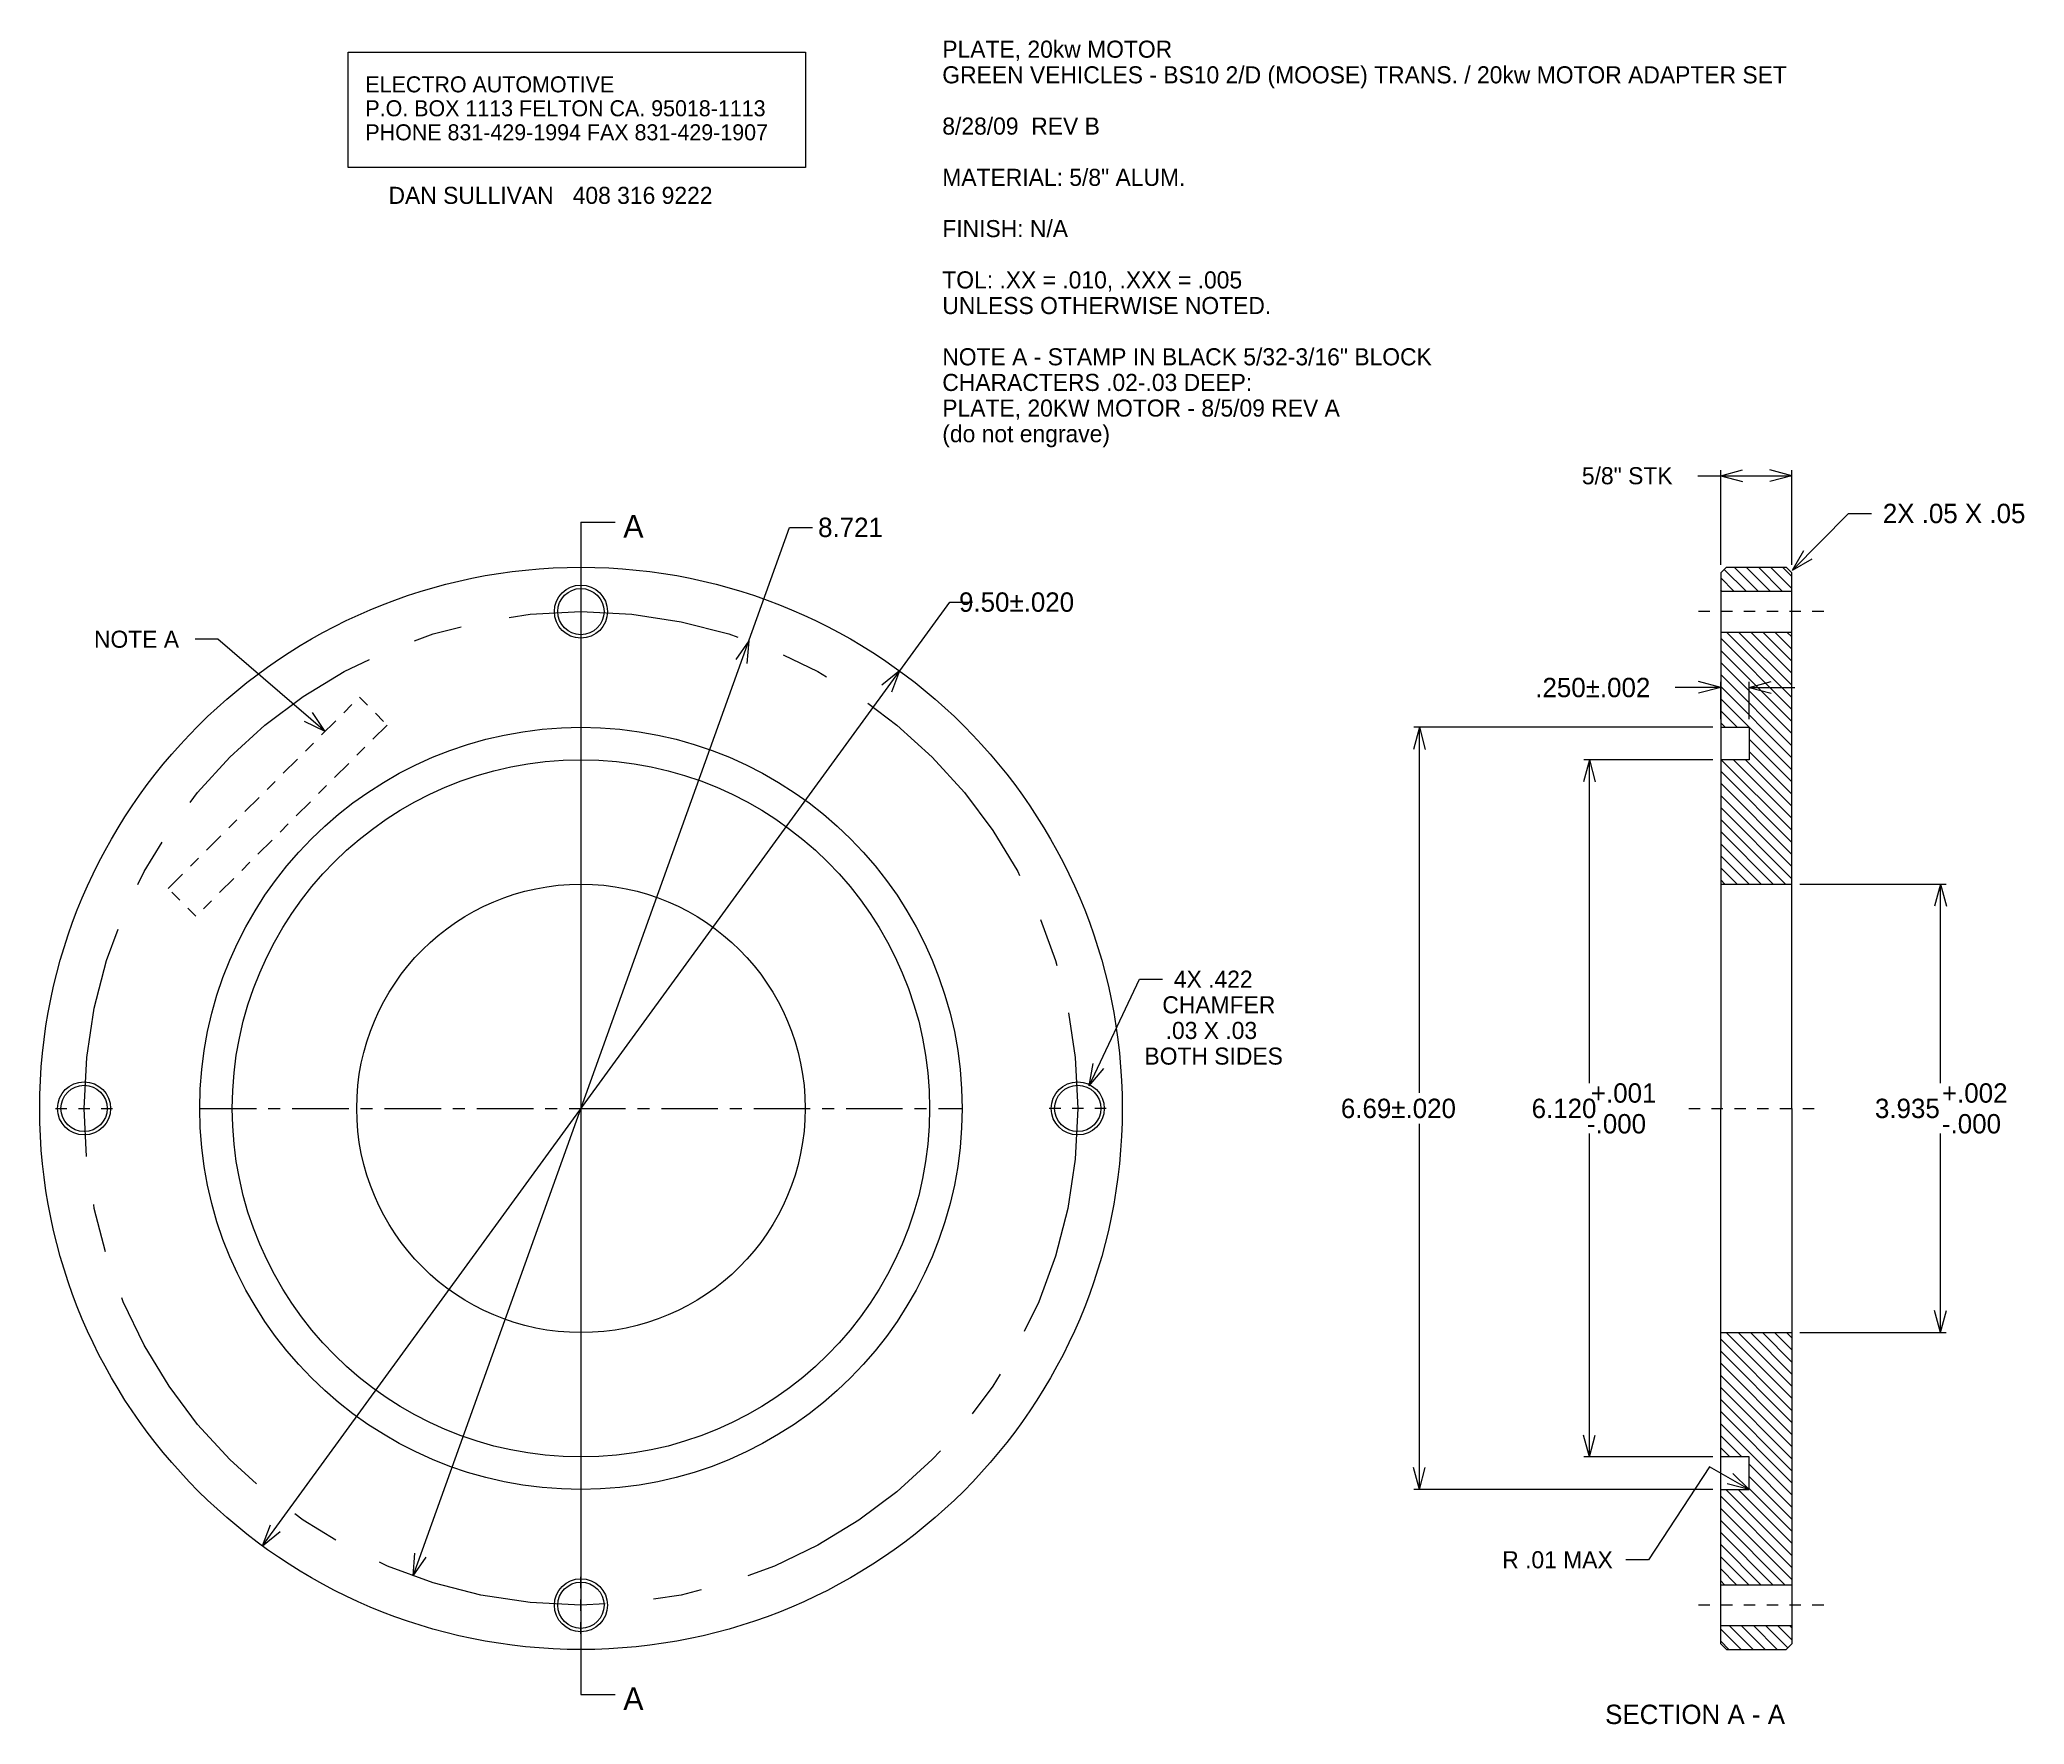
# Model space of a CAD drawing. Header units: inches. Extents: x 18.9 to 36.3, y 11.6 to 26.4.
import ezdxf

# ---------------------------------------------------------------- set-up
doc = ezdxf.new("R2010")
doc.units = ezdxf.units.IN
doc.header["$LTSCALE"] = 2
doc.header["$MEASUREMENT"] = 0
doc.linetypes.add('CENTERD', pattern=[0.4844, 0.2969, -0.0625, 0.0625, -0.0625])
for name, color, linetype in [('CENTRLIN', 7, 'Continuous'), ('DIMENSIONS', 7, 'Continuous'), ('MOTOR PLATE', 7, 'Continuous')]:
    doc.layers.add(name, color=color, linetype=linetype)
doc.styles.add('ENGINEER', font='ENGINEER.SHX', dxfattribs={"height": 0.2})
doc.styles.add('MAIN', font='MAIN.SHX', dxfattribs={"height": 0.2})
pattern_1 = [(135, (0, 0), (-0.05303301, -0.05303301), [6000])]

msp = doc.modelspace()

# ---------------------------------------------------------------- hatches: boundary and pattern name
at = {"layer": 'MOTOR PLATE', "linetype": 'Continuous', "lineweight": 0}
h = msp.add_hatch(dxfattribs=at)
h.set_pattern_fill('ANSI31', color=93, scale=0.6, angle=90, style=0, pattern_type=2)
h.set_pattern_definition(pattern_1)
h.paths.add_polyline_path([(33.606, 21.698), (33.606, 21.538), (34.231, 21.538), (34.231, 21.698), (34.181, 21.748), (33.656, 21.748)])
h = msp.add_hatch(dxfattribs=at)
h.set_pattern_fill('ANSI31', color=93, scale=0.6, angle=90, style=0, pattern_type=2)
h.set_pattern_definition(pattern_1)
h.paths.add_polyline_path([(33.606, 20.058), (33.606, 18.965), (34.231, 18.965), (34.231, 21.179), (33.606, 21.179), (33.606, 20.343), (33.856, 20.343), (33.856, 20.058)])
h = msp.add_hatch(dxfattribs=at)
h.set_pattern_fill('ANSI31', color=93, scale=0.6, angle=90, style=0, pattern_type=2)
h.set_pattern_definition(pattern_1)
h.paths.add_polyline_path([(33.606, 15.03), (33.606, 13.938), (33.856, 13.938), (33.856, 13.653), (33.606, 13.653), (33.606, 12.817), (34.231, 12.817), (34.231, 15.03)])
h = msp.add_hatch(dxfattribs=at)
h.set_pattern_fill('ANSI31', color=93, scale=0.6, angle=90, style=0, pattern_type=2)
h.set_pattern_definition(pattern_1)
h.paths.add_polyline_path([(33.606, 12.458), (33.606, 12.298), (33.656, 12.248), (34.181, 12.248), (34.231, 12.298), (34.231, 12.458)])

# ---------------------------------------------------------------- linework, layer by layer
at = {"layer": 'CENTRLIN', "color": 9, "linetype": 'CENTERD', "lineweight": 0, "ltscale": 0.0625}
for p, q in [((23.604, 21.608), (23.604, 21.108)), ((18.993, 16.998), (19.493, 16.998)), ((28.214, 16.998), (27.714, 16.998)), ((23.604, 12.387), (23.604, 12.887))]:
    msp.add_line(p, q, dxfattribs=at)
at = {"layer": 'CENTRLIN', "color": 9, "linetype": 'CENTERD', "lineweight": 0, "ltscale": 0.148021}
for p, q in [((34.51, 21.358), (33.326, 21.358)), ((33.326, 16.998), (34.51, 16.998)), ((34.51, 12.637), (33.326, 12.637))]:
    msp.add_line(p, q, dxfattribs=at)
at = {"layer": 'CENTRLIN', "color": 9, "linetype": 'CENTERD', "lineweight": 0, "ltscale": 0.83625}
msp.add_line((20.259, 16.998), (26.949, 16.998), dxfattribs=at)
at = {"layer": 'CENTRLIN', "color": 9, "linetype": 'CENTERD', "lineweight": 0, "ltscale": 3.424729}
msp.add_circle((23.604, 16.998), 4.36, dxfattribs=at)
at = {"layer": 'DIMENSIONS', "color": 93, "linetype": 'Continuous', "lineweight": 5}
for p, q in [((21.562, 26.269), (25.575, 26.269)), ((21.562, 25.256), (21.562, 26.269)), ((25.575, 26.269), (25.575, 25.256)), ((25.575, 25.256), (21.562, 25.256))]:
    msp.add_line(p, q, dxfattribs=at)
at = {"layer": 'DIMENSIONS', "color": 1, "linetype": 'Continuous', "lineweight": 0}
for p, q in [((33.405, 22.551), (34.231, 22.551)), ((33.606, 22.551), (33.799, 22.603)), ((33.606, 21.768), (33.606, 22.601)), ((33.606, 22.551), (33.799, 22.5)), ((34.231, 22.551), (34.037, 22.603)), ((34.231, 22.551), (34.037, 22.5)), ((34.231, 21.768), (34.231, 22.601)), ((23.604, 22.143), (23.604, 11.852)), ((23.604, 22.143), (23.904, 22.143)), ((34.235, 21.723), (34.729, 22.22)), ((34.729, 22.22), (34.929, 22.22)), ((22.13, 12.894), (25.435, 22.098)), ((25.435, 22.098), (25.635, 22.098)), ((34.235, 21.723), (34.335, 21.896)), ((34.235, 21.723), (34.408, 21.823)), ((20.808, 13.158), (26.84, 21.442)), ((26.84, 21.442), (27.04, 21.442)), ((20.417, 21.116), (20.217, 21.116)), ((21.36, 20.307), (20.417, 21.116)), ((25.077, 21.102), (24.963, 20.937)), ((25.077, 21.102), (25.061, 20.902)), ((26.4, 20.838), (26.244, 20.712)), ((26.4, 20.838), (26.328, 20.651)), ((33.606, 20.692), (33.412, 20.744)), ((33.606, 20.413), (33.606, 20.742)), ((33.856, 20.692), (34.049, 20.744)), ((33.856, 20.413), (33.856, 20.742)), ((33.606, 20.692), (33.206, 20.692)), ((33.606, 20.692), (33.412, 20.641)), ((33.856, 20.692), (34.049, 20.641)), ((33.856, 20.692), (34.256, 20.692)), ((21.36, 20.307), (21.179, 20.394)), ((21.36, 20.307), (21.247, 20.472)), ((30.962, 20.343), (30.91, 20.149)), ((33.536, 20.343), (30.912, 20.343)), ((30.962, 20.343), (31.014, 20.149)), ((30.962, 17.133), (30.962, 20.343)), ((32.455, 20.058), (32.403, 19.864)), ((33.536, 20.058), (32.405, 20.058)), ((32.455, 20.058), (32.506, 19.864)), ((32.455, 17.218), (32.455, 20.058)), ((34.301, 18.965), (35.586, 18.965)), ((35.536, 18.965), (35.484, 18.772)), ((35.536, 18.965), (35.587, 18.772)), ((35.536, 17.218), (35.536, 18.965)), ((28.064, 17.195), (28.507, 18.132)), ((28.507, 18.132), (28.707, 18.132)), ((28.064, 17.195), (28.1, 17.392)), ((28.064, 17.195), (28.193, 17.347)), ((30.962, 13.653), (30.962, 16.863)), ((32.455, 13.938), (32.455, 16.778)), ((35.536, 15.03), (35.536, 16.778)), ((35.536, 15.03), (35.484, 15.223)), ((35.536, 15.03), (35.587, 15.223)), ((34.301, 15.03), (35.586, 15.03)), ((32.455, 13.938), (32.403, 14.131)), ((32.455, 13.938), (32.506, 14.131)), ((33.536, 13.938), (32.405, 13.938)), ((30.962, 13.653), (30.91, 13.846)), ((30.962, 13.653), (31.014, 13.846)), ((33.856, 13.653), (33.713, 13.793)), ((33.536, 13.653), (30.912, 13.653)), ((33.856, 13.653), (33.662, 13.703)), ((20.808, 13.158), (20.88, 13.344)), ((20.808, 13.158), (20.963, 13.283)), ((22.13, 12.894), (22.147, 13.093)), ((22.13, 12.894), (22.244, 13.058)), ((32.973, 13.036), (32.773, 13.036)), ((23.604, 11.852), (23.904, 11.852))]:
    msp.add_line(p, q, dxfattribs=at)
at = {"layer": 'DIMENSIONS', "color": 9, "linetype": 'CENTERD', "lineweight": 0, "ltscale": 0.296629}
for p, q in [((19.981, 18.929), (21.659, 20.607)), ((21.903, 20.363), (20.225, 18.685))]:
    msp.add_line(p, q, dxfattribs=at)
at = {"layer": 'DIMENSIONS', "color": 9, "linetype": 'CENTERD', "lineweight": 0, "ltscale": 0.043059}
for p, q in [((21.659, 20.607), (21.903, 20.363)), ((20.225, 18.685), (19.981, 18.929))]:
    msp.add_line(p, q, dxfattribs=at)
at = {"layer": 'DIMENSIONS', "color": 1, "linetype": 'Continuous', "lineweight": 0}
msp.add_lwpolyline([(33.856, 13.653), (33.507, 13.851), (32.973, 13.036)], dxfattribs=at)
at = {"layer": 'MOTOR PLATE', "color": 93, "linetype": 'Continuous', "lineweight": 0}
for p, q in [((33.606, 21.698), (33.656, 21.748)), ((33.606, 21.698), (33.606, 16.998)), ((33.656, 21.748), (34.181, 21.748)), ((34.231, 21.698), (34.181, 21.748)), ((34.231, 21.248), (34.231, 21.698)), ((33.606, 21.538), (34.231, 21.538)), ((33.606, 21.179), (34.231, 21.179)), ((34.231, 16.998), (34.231, 21.248)), ((33.606, 20.343), (33.856, 20.343)), ((33.856, 20.343), (33.856, 20.058)), ((33.856, 20.058), (33.606, 20.058)), ((33.606, 12.298), (33.606, 16.998)), ((34.231, 16.998), (34.231, 12.748)), ((33.856, 13.938), (33.606, 13.938)), ((33.856, 13.653), (33.856, 13.938)), ((33.606, 13.653), (33.856, 13.653)), ((33.606, 12.817), (34.231, 12.817)), ((34.231, 12.748), (34.231, 12.298)), ((33.606, 12.458), (34.231, 12.458)), ((33.606, 12.298), (33.656, 12.248)), ((33.656, 12.248), (34.181, 12.248)), ((34.231, 12.298), (34.181, 12.248))]:
    msp.add_line(p, q, dxfattribs=at)
at = {"layer": 'MOTOR PLATE', "color": 93, "linetype": 'Continuous', "lineweight": 5}
for p, q in [((33.606, 18.965), (34.231, 18.965)), ((33.606, 15.03), (34.231, 15.03))]:
    msp.add_line(p, q, dxfattribs=at)
at = {"layer": 'MOTOR PLATE', "color": 93, "linetype": 'Continuous', "lineweight": 0}
for centre, radius in [((23.604, 16.998), 4.75), ((23.604, 21.358), 0.233), ((23.604, 21.358), 0.203), ((23.604, 16.998), 3.345), ((23.604, 16.998), 3.06), ((23.604, 16.998), 1.968), ((19.243, 16.998), 0.233), ((19.243, 16.998), 0.203), ((27.964, 16.998), 0.233), ((27.964, 16.998), 0.203), ((23.604, 12.637), 0.233), ((23.604, 12.637), 0.203)]:
    msp.add_circle(centre, radius, dxfattribs=at)

# ---------------------------------------------------------------- texts
at = {"layer": 'DIMENSIONS', "color": 7, "linetype": 'Continuous', "lineweight": 0}
for s, height, style, p in [('PLATE, 20kw MOTOR', 0.15, 'MAIN', (26.775, 26.22)), ('GREEN VEHICLES - BS10 2/D (MOOSE) TRANS. / 20kw MOTOR ADAPTER SET', 0.15, 'MAIN', (26.775, 25.995)), ('8/28/09  REV B', 0.15, 'MAIN', (26.775, 25.545)), ('DAN SULLIVAN   408 316 9222', 0.15, 'MAIN', (21.915, 24.937)), ('MATERIAL: 5/8" ALUM.', 0.15, 'MAIN', (26.775, 25.095)), ('FINISH: N/A', 0.15, 'MAIN', (26.775, 24.645)), ('TOL: .XX = .010, .XXX = .005', 0.15, 'MAIN', (26.775, 24.195)), ('UNLESS OTHERWISE NOTED.', 0.15, 'MAIN', (26.775, 23.97)), ('NOTE A - STAMP IN BLACK 5/32-3/16" BLOCK', 0.15, 'MAIN', (26.775, 23.52)), ('CHARACTERS .02-.03 DEEP:', 0.15, 'MAIN', (26.775, 23.295)), ('PLATE, 20KW MOTOR - 8/5/09 REV A', 0.15, 'MAIN', (26.775, 23.07)), ('(do not engrave)', 0.15, 'MAIN', (26.775, 22.845)), ('A', 0.2, 'ENGINEER', (23.975, 22.007)), ('A', 0.2, 'ENGINEER', (23.975, 11.716)), ('SECTION A - A', 0.17, 'ENGINEER', (32.592, 11.594))]:
    msp.add_text(s, height=height, dxfattribs=dict(at, style=style)).set_placement(p)
at = {"layer": 'DIMENSIONS', "color": 93, "linetype": 'Continuous', "lineweight": 5, "style": 'ENGINEER'}
for s, p in [('ELECTRO AUTOMOTIVE', (21.712, 25.916)), ('P.O. BOX 1113 FELTON CA. 95018-1113', (21.712, 25.706)), ('PHONE 831-429-1994 FAX 831-429-1907', (21.712, 25.495))]:
    msp.add_text(s, height=0.14062, dxfattribs=at).set_placement(p)
at = {"layer": 'DIMENSIONS', "color": 1, "linetype": 'Continuous', "lineweight": 0, "style": 'MAIN'}
for s, height, p in [('5/8" STK', 0.15, (32.388, 22.476)), ('2X .05 X .05', 0.17, (35.029, 22.135)), ('8.721', 0.17, (25.685, 22.013)), ('9.50%%p.020', 0.17, (26.922, 21.357)), ('NOTE A', 0.15, (19.33, 21.041)), ('.250%%p.002', 0.17, (31.979, 20.607)), ('4X .422', 0.15, (28.807, 18.057)), ('CHAMFER', 0.15, (28.706, 17.832)), ('.03 X .03', 0.15, (28.735, 17.607)), ('BOTH SIDES', 0.15, (28.549, 17.382)), ('6.69%%p.020', 0.17, (30.273, 16.913)), ('6.120', 0.17, (31.947, 16.913)), ('+.001', 0.17, (32.467, 17.048)), ('3.935', 0.17, (34.96, 16.913)), ('+.002', 0.17, (35.548, 17.048)), ('-.000', 0.17, (32.433, 16.778)), ('-.000', 0.17, (35.548, 16.778)), ('R .01 MAX', 0.15, (31.689, 12.961))]:
    msp.add_text(s, height=height, dxfattribs=at).set_placement(p)

doc.saveas('drawing.dxf')
